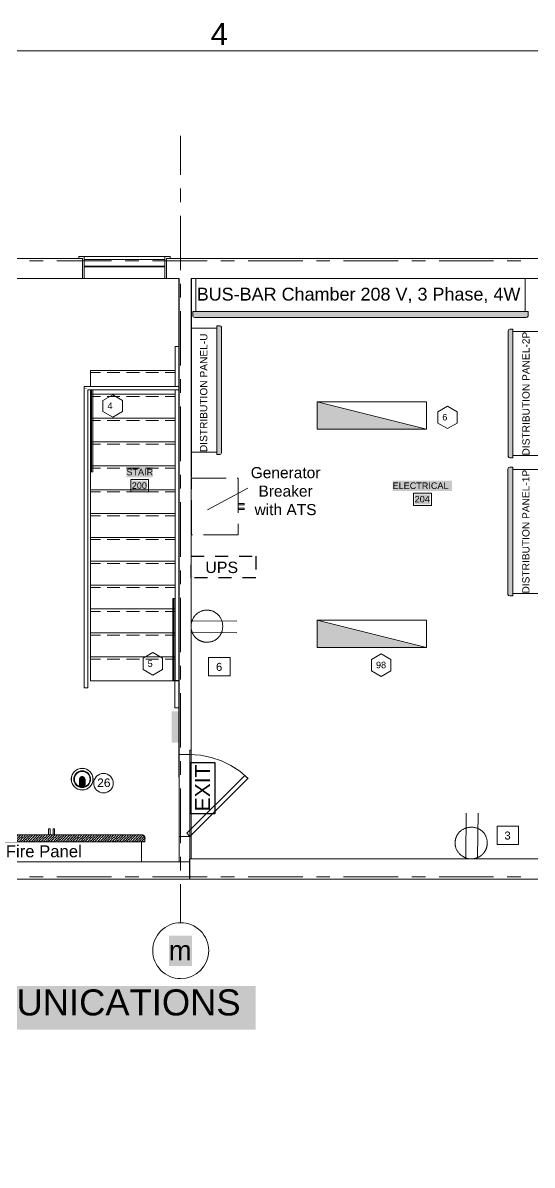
# Model space of a CAD drawing. Header units: inches. Extents: x 0.9 to 36.3, y 0.7 to 23.3.
# Drawn here: x 8.78 to 13.45, y 12.79 to 23.25 of the extents above; entities that cross this region are included whole.
import ezdxf

# ---------------------------------------------------------------- set-up
doc = ezdxf.new("R2010")
doc.units = ezdxf.units.IN
doc.linetypes.add('ACAD_ISO02W100', pattern=[15, 12, -3])
doc.linetypes.add('CENTER', pattern=[50.8, 31.75, -6.35, 6.35, -6.35])
doc.layers.get('0').update_dxf_attribs({"color": 1})
for name, color, linetype, lineweight, true_color in [('Boarder for name', 7, 'Continuous', 5, 0x777777), ('Doors', 7, 'Continuous', 5, 0xf2db9c), ('Lights', 7, 'Continuous', 15, 0xff0a0a), ('Numbering Lights', 1, 'Continuous', 15, 0xff0000), ('PDF_Geometry', 7, 'Continuous', 9, 0x777777), ('Security Panel', 7, 'Continuous', 5, 0x9a9c7f), ('SOLAR PANEL', 7, 'Continuous', 15, 0x2c31a6)]:
    doc.layers.add(name, color=color, linetype=linetype, lineweight=lineweight, true_color=true_color)
for name, color, linetype, lineweight in [('CCTV', 38, 'Continuous', 0), ('DG set', 18, 'Continuous', 15), ('Numbering CCTV', 38, 'Continuous', 0), ('Numbering Panels', 250, 'Continuous', 0), ('Numbering receptecles', 170, 'Continuous', 15), ('Panels', 12, 'Continuous', 9), ('Receptacles', 170, 'Continuous', 15)]:
    doc.layers.add(name, color=color, linetype=linetype, lineweight=lineweight)
for name, color, linetype in [('EXIT', 10, 'Continuous'), ('PDF_Text', 7, 'Continuous'), ('UPS', 225, 'Continuous')]:
    doc.layers.add(name, color=color, linetype=linetype)
doc.layers.add('PDF_Solid Fills', color=7, linetype='Continuous', true_color=0xffffff)
doc.styles.add('PDF Arial', font='arial.ttf')
doc.styles.add('PDF GillSansMTCondensed', font='arial.ttf')
doc.styles.get("Standard").update_dxf_attribs({"font": 'arial.ttf'})

# ---------------------------------------------------------------- blocks, each defined once
blk = doc.blocks.new('HD60-TOP')
at = {"lineweight": 0}
for p, q in [((-1.29, 2.24), (-1.29, 2.23)), ((2.58, 0), (2.57, 0)), ((-1.29, -2.24), (-1.29, -2.23))]:
    blk.add_line(p, q, dxfattribs=at)
at = {"lineweight": 0, "flags": 128}
for points in [[(-1.24, 2.27), (-1.23, 2.26, 0.011482), (-1.34, 2.2), (-1.34, 2.21, -0.005759)], [(0.67, 0), (0.67, -1.3, -0.281624), (0.46, -1.65, -0.240543), (-0.46, -1.65, -0.281624), (-0.67, -1.3), (-0.67, 0, -1.000121)], [(2.58, -0.06), (2.57, -0.06, 0.011482), (2.57, 0.06), (2.58, 0.06, -0.005759)], [(-1.34, -2.21), (-1.34, -2.2, 0.011482), (-1.23, -2.26), (-1.24, -2.27, -0.005759)]]:
    blk.add_lwpolyline(points, format="xyb", close=True, dxfattribs=at)
at = {"lineweight": 0}
for radius in [2.57, 2.54, 1.99, 1.97]:
    blk.add_circle((0, 0), radius, dxfattribs=at)
blk.add_circle((0, 0), 1.84)

msp = doc.modelspace()

# ---------------------------------------------------------------- hatches: boundary and pattern name
at = {"layer": 'CCTV', "linetype": 'ByBlock', "ltscale": 0.001, "transparency": 33554559}
msp.add_hatch(color=256, dxfattribs=at).paths.add_polyline_path([(9.353, 16.324, 1), (9.301, 16.324), (9.301, 16.274, 0.28161), (9.309, 16.26, 0.240543), (9.344, 16.26, 0.28161), (9.353, 16.274)])
at = {"layer": 'Lights', "linetype": 'ByBlock', "ltscale": 0.001, "transparency": 33554559}
for points in [[(9.412, 19.888), (9.403, 19.888), (9.403, 19.138), (9.412, 19.138)], [(12.477, 19.529), (11.477, 19.779), (11.477, 19.529)], [(12.477, 17.53), (11.477, 17.78), (11.477, 17.53)]]:
    msp.add_hatch(color=256, dxfattribs=at).paths.add_polyline_path(points)
h = msp.add_hatch(color=256, dxfattribs=at)
h.paths.add_polyline_path([(10.178, 17.978), (10.166, 17.978), (10.166, 17.444), (10.178, 17.444)])
h.paths.add_polyline_path([(10.178, 17.444), (10.166, 17.444), (10.166, 17.424), (10.178, 17.424)])
h.paths.add_polyline_path([(10.178, 17.424), (10.166, 17.424), (10.166, 17.228), (10.178, 17.228)])
at = {"layer": 'Panels', "ltscale": 6, "transparency": 33554559}
h = msp.add_hatch(dxfattribs=at)
h.set_pattern_fill('ANSI36', color=256, scale=0.005)
h.paths.add_polyline_path([(13.409, 20.607), (10.339, 20.607), (10.339, 20.572, 0.359329), (10.357, 20.551), (13.391, 20.551, 0.368033), (13.409, 20.573)])
h.paths.add_polyline_path([(10.603, 20.462, 0.368033), (10.585, 20.476), (10.558, 20.476), (10.558, 19.297), (10.586, 19.297, 0.359329), (10.603, 19.311)])
h = msp.add_hatch(dxfattribs=at)
h.set_pattern_fill('ANSI36', color=256, scale=0.005)
h.paths.add_polyline_path([(13.269, 20.445), (13.241, 20.445, 0.358935), (13.225, 20.431), (13.225, 19.28, 0.368033), (13.242, 19.266), (13.269, 19.266)])
h.paths.add_polyline_path([(13.268, 19.181), (13.241, 19.181, 0.358935), (13.224, 19.167), (13.224, 18.016, 0.368033), (13.241, 18.002), (13.268, 18.002)])
at = {"layer": 'Security Panel', "ltscale": 6, "transparency": 33554559}
h = msp.add_hatch(dxfattribs=at)
h.set_pattern_fill('ANSI36', color=256, scale=0.005)
h.paths.add_polyline_path([(9.901, 15.789, 0.359329), (9.881, 15.813), (8.213, 15.813, 0.368033), (8.192, 15.788), (8.192, 15.749), (9.901, 15.749)])
at = {"layer": 'SOLAR PANEL', "ltscale": 6, "transparency": 33554559}
h = msp.add_hatch(color=256, dxfattribs=at)
h.dxf.hatch_style = 1
h.set_gradient(color1=(153, 27, 30), color2=(0, 0, 0), tint=1)
h.paths.add_polyline_path([(10.21, 16.893), (10.21, 16.944), (10.147, 16.945), (10.145, 16.729), (10.147, 16.729), (10.146, 16.685), (10.145, 16.685), (10.145, 16.66), (10.21, 16.659)])

# ---------------------------------------------------------------- linework, layer by layer
at = {"layer": 'Boarder for name', "linetype": 'ByBlock'}
for points in [[(9.771, 19.068), (9.935, 19.068), (9.935, 18.954), (9.771, 18.954)], [(12.36, 18.942), (12.523, 18.942), (12.523, 18.829), (12.36, 18.829)]]:
    msp.add_lwpolyline(points, close=True, dxfattribs=at)
at = {"layer": 'DG set', "ltscale": 0.01}
msp.add_line((10.475, 18.791), (10.842, 18.989), dxfattribs=at)
at = {"layer": 'DG set', "linetype": 'CENTER', "ltscale": 0.01}
for points in [[(10.328, 19.08), (10.754, 19.08), (10.754, 18.561), (10.328, 18.561)], [(10.809, 18.849), (10.809, 18.835), (10.754, 18.835), (10.754, 18.849)], [(10.809, 18.807), (10.809, 18.793), (10.754, 18.793), (10.754, 18.807)]]:
    msp.add_lwpolyline(points, close=True, dxfattribs=at)
at = {"layer": 'Doors', "linetype": 'ByBlock'}
msp.add_lwpolyline([(10.845, 16.331), (10.77, 16.396), (10.688, 16.449), (10.601, 16.493), (10.508, 16.524), (10.411, 16.544), (10.313, 16.551)], dxfattribs=at)
msp.add_lwpolyline([(10.815, 16.359), (10.843, 16.329), (10.313, 15.799), (10.285, 15.829)], close=True, dxfattribs=at)
at = {"layer": 'EXIT', "linetype": 'ByBlock', "ltscale": 0.001}
msp.add_lwpolyline([(10.54, 16.476), (10.54, 16.006), (10.323, 16.006), (10.323, 16.476)], close=True, dxfattribs=at)
at = {"layer": 'Lights', "linetype": 'ByBlock'}
for points in [[(9.403, 19.138), (9.403, 19.888), (9.424, 19.888), (9.424, 19.138)], [(10.157, 17.228), (10.157, 17.978), (10.178, 17.978), (10.178, 17.228)]]:
    msp.add_lwpolyline(points, close=True, dxfattribs=at)
for points in [[(9.412, 19.888), (9.412, 19.138)], [(11.477, 19.779), (12.477, 19.779), (12.477, 19.529), (11.477, 19.779), (11.477, 19.529), (12.477, 19.529)], [(10.166, 17.978), (10.166, 17.228)], [(11.477, 17.78), (12.477, 17.78), (12.477, 17.53), (11.477, 17.78), (11.477, 17.53), (12.477, 17.53)]]:
    msp.add_lwpolyline(points, dxfattribs=at)
at = {"layer": 'Numbering CCTV', "linetype": 'ByBlock', "ltscale": 0.001}
msp.add_circle((9.522, 16.287), 0.0895, dxfattribs=at)
at = {"layer": 'Numbering Lights', "linetype": 'ByBlock', "ltscale": 0.001}
for points in [[(9.606, 19.845), (9.517, 19.793), (9.517, 19.69), (9.606, 19.638), (9.695, 19.69), (9.695, 19.793)], [(12.671, 19.74), (12.581, 19.688), (12.581, 19.585), (12.671, 19.534), (12.76, 19.585), (12.76, 19.688)], [(9.974, 17.483), (9.884, 17.431), (9.884, 17.328), (9.974, 17.277), (10.063, 17.328), (10.063, 17.431)], [(12.064, 17.471), (11.975, 17.419), (11.975, 17.316), (12.064, 17.264), (12.153, 17.316), (12.153, 17.419)]]:
    msp.add_lwpolyline(points, close=True, dxfattribs=at)
at = {"layer": 'Numbering receptecles', "linetype": 'ByBlock', "ltscale": 0.001}
for points in [[(10.484, 17.438), (10.68, 17.438), (10.68, 17.27), (10.484, 17.27)], [(13.124, 15.893), (13.32, 15.893), (13.32, 15.725), (13.124, 15.725)]]:
    msp.add_lwpolyline(points, close=True, dxfattribs=at)
at = {"layer": 'Panels', "linetype": 'ByBlock', "ltscale": 0.001}
for points in [[(13.381, 20.909), (13.381, 20.607), (10.367, 20.607), (10.367, 20.909)], [(10.325, 20.454), (10.558, 20.454), (10.558, 19.319), (10.325, 19.319)], [(13.503, 20.423), (13.269, 20.423), (13.269, 19.288), (13.503, 19.288)], [(13.502, 19.159), (13.268, 19.159), (13.268, 18.024), (13.502, 18.024)]]:
    msp.add_lwpolyline(points, close=True, dxfattribs=at)
for points in [[(13.409, 20.573), (13.409, 20.607), (10.339, 20.607), (10.339, 20.572)], [(10.585, 20.476), (10.558, 20.476), (10.558, 19.297), (10.586, 19.297)], [(13.242, 20.445), (13.269, 20.445), (13.269, 19.266), (13.241, 19.266)], [(13.241, 19.181), (13.268, 19.181), (13.268, 18.002), (13.241, 18.002)]]:
    msp.add_lwpolyline(points, dxfattribs=at)
for points in [[(10.339, 20.573, 0.368033), (10.357, 20.551), (13.391, 20.551, 0.368033), (13.409, 20.573), (13.409, 20.572)], [(10.585, 19.297, 0.368033), (10.603, 19.311), (10.603, 20.462, 0.368033), (10.585, 20.476), (10.586, 20.476)], [(13.242, 19.266, -0.368033), (13.225, 19.28), (13.225, 20.431, -0.368033), (13.242, 20.445), (13.241, 20.445)], [(13.241, 18.002, -0.368033), (13.224, 18.016), (13.224, 19.167, -0.368033), (13.241, 19.181), (13.241, 19.181)]]:
    msp.add_lwpolyline(points, format="xyb", dxfattribs=at)
at = {"layer": 'PDF_Geometry', "linetype": 'ByBlock'}
for p, q in [((13.996, 21.092), (10.1, 21.092)), ((10.1, 21.092), (10.1, 20.909)), ((10.1, 20.909), (10.215, 20.909)), ((10.215, 20.909), (10.215, 16.591)), ((10.323, 16.591), (10.323, 20.909)), ((10.323, 20.909), (12.783, 20.909)), ((10.323, 19.066), (10.323, 15.594)), ((10.215, 16.591), (10.215, 16.549)), ((10.215, 16.549), (10.313, 16.549)), ((10.313, 16.549), (10.313, 16.591)), ((10.313, 16.591), (10.323, 16.591)), ((14.339, 15.594), (10.31, 15.594)), ((10.31, 15.594), (10.31, 15.409)), ((10.323, 15.594), (11.598, 15.594)), ((10.31, 15.409), (14.298, 15.409))]:
    msp.add_line(p, q, dxfattribs=at)
at = {"layer": 'PDF_Geometry', "linetype": 'CENTER', "ltscale": 0.01}
msp.add_line((12.934, 20.909), (12.778, 20.909), dxfattribs=at)
at = {"layer": 'PDF_Geometry', "linetype": 'ByBlock'}
for points in [[(32.364, 1.008), (1.135, 1.008), (32.364, 1.008), (32.364, 22.993), (1.135, 22.993), (32.364, 22.993)], [(9.346, 20.909), (9.33, 20.909), (9.33, 21.092), (9.296, 21.092), (9.296, 21.109), (9.346, 21.109)], [(9.346, 21.082), (9.346, 21.079), (9.346, 21.017), (9.346, 21.021)], [(9.346, 21.082), (9.346, 21.079), (9.346, 21.017), (9.346, 21.021)], [(9.346, 21.082), (9.346, 21.079), (9.346, 21.017), (9.346, 21.021)], [(9.346, 21.082), (9.346, 21.079), (9.346, 21.017), (9.346, 21.021)], [(9.346, 21.082), (9.346, 21.079), (9.346, 21.017), (9.346, 21.021)], [(9.346, 21.082), (9.346, 21.079), (9.346, 21.017), (9.346, 21.021)], [(9.346, 21.082), (9.346, 21.079), (9.346, 21.017), (9.346, 21.021)], [(9.346, 21.082), (9.346, 21.079), (9.346, 21.017), (9.346, 21.021)], [(9.346, 21.082), (9.346, 21.079), (9.346, 21.017), (9.346, 21.021)], [(9.346, 21.082), (9.346, 21.079), (9.346, 21.017), (9.346, 21.021)], [(9.346, 21.082), (9.346, 21.079), (9.346, 21.017), (9.346, 21.021)], [(9.346, 21.082), (9.346, 21.079), (9.346, 21.017), (9.346, 21.021)], [(9.346, 21.082), (9.346, 21.079), (9.346, 21.017), (9.346, 21.021)], [(9.346, 21.082), (9.346, 21.079), (9.346, 21.017), (9.346, 21.021)], [(9.346, 21.082), (9.346, 21.079), (9.346, 21.017), (9.346, 21.021)], [(9.346, 21.082), (9.346, 21.079), (9.346, 21.017), (9.346, 21.021)], [(9.346, 21.082), (9.346, 21.079), (9.346, 21.017), (9.346, 21.021)], [(10.083, 21.109), (10.133, 21.109), (10.133, 21.092), (10.1, 21.092), (10.1, 20.909), (10.083, 20.909)], [(10.083, 21.082), (10.083, 21.021), (10.083, 21.017), (10.083, 21.079)], [(10.083, 21.082), (10.083, 21.021), (10.083, 21.017), (10.083, 21.079)], [(10.083, 21.082), (10.083, 21.021), (10.083, 21.017), (10.083, 21.079)], [(10.083, 21.082), (10.083, 21.021), (10.083, 21.017), (10.083, 21.079)], [(10.083, 21.082), (10.083, 21.021), (10.083, 21.017), (10.083, 21.079)], [(10.083, 21.082), (10.083, 21.021), (10.083, 21.017), (10.083, 21.079)], [(10.083, 21.082), (10.083, 21.021), (10.083, 21.017), (10.083, 21.079)], [(10.083, 21.082), (10.083, 21.021), (10.083, 21.017), (10.083, 21.079)], [(10.083, 21.082), (10.083, 21.021), (10.083, 21.017), (10.083, 21.079)], [(10.083, 21.082), (10.083, 21.021), (10.083, 21.017), (10.083, 21.079)], [(10.083, 21.082), (10.083, 21.021), (10.083, 21.017), (10.083, 21.079)], [(10.083, 21.082), (10.083, 21.021), (10.083, 21.017), (10.083, 21.079)], [(10.083, 21.082), (10.083, 21.021), (10.083, 21.017), (10.083, 21.079)], [(10.083, 21.082), (10.083, 21.021), (10.083, 21.017), (10.083, 21.079)], [(10.083, 21.082), (10.083, 21.021), (10.083, 21.017), (10.083, 21.079)], [(10.083, 21.082), (10.083, 21.021), (10.083, 21.017), (10.083, 21.079)], [(10.083, 21.082), (10.083, 21.021), (10.083, 21.017), (10.083, 21.079)], [(9.346, 21.021), (10.083, 21.021)], [(9.346, 21.017), (10.083, 21.017)], [(9.346, 21.017), (10.083, 21.017)], [(10.1, 20.909), (9.33, 20.909)], [(10.178, 20.286), (10.18, 20.286), (10.181, 20.286), (10.185, 20.286), (10.19, 20.286), (10.193, 20.286), (10.198, 20.286), (10.201, 20.286), (10.205, 20.286), (10.208, 20.286), (10.21, 20.286), (10.208, 20.286), (10.205, 20.286), (10.201, 20.286), (10.198, 20.286), (10.193, 20.286), (10.19, 20.286), (10.185, 20.286), (10.181, 20.286), (10.18, 20.286)], [(10.178, 17.228), (10.178, 19.888)], [(10.21, 19.921), (10.21, 19.919), (10.21, 19.916), (10.21, 19.913), (10.21, 19.909), (10.21, 19.904), (10.21, 19.901), (10.21, 19.896), (10.21, 19.893), (10.21, 19.891), (10.21, 19.889), (10.21, 19.891), (10.21, 19.893), (10.21, 19.896), (10.21, 19.901), (10.21, 19.904), (10.21, 19.909), (10.21, 19.913), (10.21, 19.916), (10.21, 19.919)], [(10.21, 19.914), (10.21, 19.913), (10.21, 19.909), (10.21, 19.908), (10.21, 19.904), (10.21, 19.903), (10.21, 19.899), (10.21, 19.898), (10.21, 19.896), (10.21, 19.894), (10.21, 19.896), (10.21, 19.898), (10.21, 19.899), (10.21, 19.903), (10.21, 19.904), (10.21, 19.908), (10.21, 19.909), (10.21, 19.913)], [(9.345, 17.159), (9.346, 17.159), (9.35, 17.159), (9.353, 17.159), (9.356, 17.159), (9.361, 17.159), (9.365, 17.159), (9.37, 17.159), (9.373, 17.159), (9.375, 17.159), (9.376, 17.159), (9.375, 17.159), (9.373, 17.159), (9.37, 17.159), (9.365, 17.159), (9.361, 17.159), (9.356, 17.159), (9.353, 17.159), (9.35, 17.159), (9.346, 17.159)], [(9.351, 17.159), (9.353, 17.159), (9.356, 17.159), (9.358, 17.159), (9.361, 17.159), (9.363, 17.159), (9.366, 17.159), (9.368, 17.159), (9.37, 17.159), (9.371, 17.159), (9.37, 17.159), (9.368, 17.159), (9.366, 17.159), (9.363, 17.159), (9.361, 17.159), (9.358, 17.159), (9.356, 17.159), (9.353, 17.159)], [(10.176, 16.978), (10.176, 17.228)], [(10.2, 17.228), (10.198, 17.228), (10.193, 17.228), (10.19, 17.228), (10.188, 17.228), (10.19, 17.228), (10.193, 17.228), (10.198, 17.228)], [(10.178, 16.978), (10.18, 16.978), (10.181, 16.978), (10.185, 16.978), (10.19, 16.978), (10.193, 16.978), (10.198, 16.978), (10.201, 16.978), (10.205, 16.978), (10.208, 16.978), (10.21, 16.978), (10.208, 16.978), (10.205, 16.978), (10.201, 16.978), (10.198, 16.978), (10.193, 16.978), (10.19, 16.978), (10.185, 16.978), (10.181, 16.978), (10.18, 16.978)], [(10.178, 16.978), (10.18, 16.978), (10.181, 16.978), (10.185, 16.978), (10.19, 16.978), (10.193, 16.978), (10.198, 16.978), (10.201, 16.978), (10.205, 16.978), (10.208, 16.978), (10.21, 16.978), (10.208, 16.978), (10.205, 16.978), (10.201, 16.978), (10.198, 16.978), (10.193, 16.978), (10.19, 16.978), (10.185, 16.978), (10.181, 16.978), (10.18, 16.978)], [(10.215, 16.549), (10.313, 16.549), (10.313, 15.799), (10.215, 15.799)], [(10.215, 15.799), (10.215, 15.566), (10.313, 15.566), (10.313, 15.799)], [(8.223, 15.409), (10.313, 15.409), (10.313, 15.566), (8.223, 15.566)]]:
    msp.add_lwpolyline(points, close=True, dxfattribs=at)
for points in [[(10.228, 21.859), (10.228, 22.214)], [(10.228, 21.609), (10.228, 21.734)], [(10.228, 20.984), (10.228, 21.484)], [(4.005, 15.566), (4.371, 15.566), (4.371, 15.723), (4.43, 15.723), (4.43, 17.083), (8.223, 17.083), (8.223, 17.183), (4.43, 17.183), (4.43, 19.438), (4.388, 19.438), (4.388, 19.478), (4.388, 20.909), (9.33, 20.909), (9.33, 21.092), (4.005, 21.092)], [(8.846, 21.072), (8.971, 21.072)], [(9.096, 21.072), (9.596, 21.072)], [(9.296, 21.092), (9.296, 21.109), (10.133, 21.109), (10.133, 21.092)], [(9.346, 21.109), (10.083, 21.109)], [(9.346, 21.082), (10.083, 21.082), (9.346, 21.082)], [(9.346, 21.082), (10.083, 21.082), (9.346, 21.082)], [(9.346, 21.082), (10.083, 21.082), (9.346, 21.082)], [(9.346, 21.082), (10.083, 21.082), (9.346, 21.082)], [(9.346, 21.082), (10.083, 21.082), (9.346, 21.082)], [(9.346, 21.082), (10.083, 21.082), (9.346, 21.082)], [(9.346, 21.082), (10.083, 21.082), (9.346, 21.082)], [(9.346, 21.082), (10.083, 21.082), (9.346, 21.082)], [(9.346, 21.082), (10.083, 21.082), (9.346, 21.082)], [(9.346, 21.082), (10.083, 21.082), (9.346, 21.082)], [(9.346, 21.082), (10.083, 21.082), (9.346, 21.082)], [(9.346, 21.082), (10.083, 21.082), (9.346, 21.082)], [(9.346, 21.082), (10.083, 21.082), (9.346, 21.082)], [(9.346, 21.082), (10.083, 21.082), (9.346, 21.082)], [(9.346, 21.082), (10.083, 21.082), (9.346, 21.082)], [(9.346, 21.082), (10.083, 21.082), (9.346, 21.082)], [(9.346, 21.082), (10.083, 21.082), (9.346, 21.082)], [(9.346, 21.082), (10.083, 21.082), (9.346, 21.082)], [(9.346, 21.082), (10.083, 21.082), (9.346, 21.082)], [(9.346, 21.046), (9.346, 21.017), (9.346, 21.021), (9.346, 21.052)], [(9.721, 21.072), (9.845, 21.072)], [(9.97, 21.072), (10.47, 21.072)], [(10.083, 21.052), (10.083, 21.021), (10.083, 21.017), (10.083, 21.046)], [(10.595, 21.072), (10.72, 21.072)], [(10.845, 21.072), (11.345, 21.072)], [(11.47, 21.072), (11.595, 21.072)], [(11.72, 21.072), (12.22, 21.072)], [(12.343, 21.072), (12.468, 21.072)], [(12.593, 21.072), (13.093, 21.072)], [(13.218, 21.072), (13.343, 21.072)], [(10.083, 21.017), (9.346, 21.017)], [(10.083, 21.017), (9.346, 21.017)], [(10.083, 21.017), (9.346, 21.017)], [(10.083, 21.017), (9.346, 21.017)], [(10.083, 21.017), (9.346, 21.017)], [(10.083, 21.017), (9.346, 21.017)], [(10.083, 21.017), (9.346, 21.017)], [(10.083, 21.017), (9.346, 21.017)], [(10.083, 21.017), (9.346, 21.017)], [(10.083, 21.017), (9.346, 21.017)], [(10.083, 21.017), (9.346, 21.017)], [(10.083, 21.017), (9.346, 21.017)], [(10.083, 21.017), (9.346, 21.017)], [(10.083, 21.017), (9.346, 21.017)], [(10.083, 21.017), (9.346, 21.017)], [(10.083, 21.017), (9.346, 21.017)], [(10.083, 21.017), (9.346, 21.017)], [(10.083, 21.017), (9.346, 21.017)], [(10.083, 21.017), (9.346, 21.017)], [(10.083, 21.017), (9.346, 21.017)], [(10.083, 21.017), (9.346, 21.017)], [(10.083, 21.017), (9.346, 21.017)], [(10.083, 21.017), (9.346, 21.017)], [(10.083, 21.017), (9.346, 21.017)], [(10.083, 21.017), (9.346, 21.017)], [(10.083, 21.017), (9.346, 21.017)], [(10.083, 21.017), (9.346, 21.017)], [(10.083, 21.017), (9.346, 21.017)], [(10.083, 21.017), (9.346, 21.017)], [(10.083, 21.017), (9.346, 21.017)], [(10.083, 21.017), (9.346, 21.017)], [(10.083, 21.017), (9.346, 21.017)], [(10.083, 21.017), (9.346, 21.017)], [(10.083, 21.017), (9.346, 21.017)], [(9.378, 17.159), (9.378, 19.888), (10.21, 19.888), (9.378, 19.888), (9.378, 17.159), (9.345, 17.159), (9.345, 19.921), (10.21, 19.921), (10.21, 20.909)], [(10.083, 20.909), (9.346, 20.909)], [(10.215, 20.909), (10.215, 16.341), (10.211, 16.341), (10.211, 20.909), (10.211, 16.341)], [(10.228, 20.734), (10.228, 20.859)], [(10.328, 20.909), (10.328, 19.093), (10.326, 19.093), (10.325, 19.093), (10.323, 19.093), (10.323, 20.909)], [(10.325, 20.909), (10.325, 19.093), (10.325, 20.909)], [(11.773, 20.909), (12.778, 20.909)], [(12.934, 20.909), (13.508, 20.909)], [(10.228, 20.111), (10.228, 20.609)], [(10.178, 20.286), (10.178, 19.921), (10.178, 20.286), (10.21, 20.286)], [(10.178, 20.068), (9.403, 20.068), (9.403, 19.921)], [(9.495, 20.048), (9.403, 20.048)], [(9.671, 20.048), (9.555, 20.048)], [(9.85, 20.048), (9.731, 20.048)], [(10.026, 20.048), (9.908, 20.048)], [(10.178, 20.048), (10.085, 20.048)], [(10.228, 19.861), (10.228, 19.986)], [(10.21, 18.226), (10.21, 17.226), (10.21, 18.244), (10.21, 19.888), (10.21, 19.921), (9.345, 19.921), (9.345, 17.159)], [(9.363, 19.903), (9.361, 19.904), (9.36, 19.906)], [(10.176, 17.226), (9.403, 17.226), (9.403, 17.444), (9.403, 17.663), (9.403, 17.883), (9.403, 18.101), (9.403, 18.319), (9.403, 18.538), (9.403, 18.756), (9.403, 18.974), (9.403, 19.194), (9.403, 19.413), (9.403, 19.631), (9.403, 19.849), (9.403, 19.888)], [(10.178, 19.849), (9.403, 19.849)], [(9.495, 19.829), (9.403, 19.829)], [(9.671, 19.829), (9.555, 19.829)], [(9.85, 19.829), (9.731, 19.829)], [(10.026, 19.829), (9.908, 19.829)], [(10.178, 19.829), (10.085, 19.829)], [(10.228, 19.236), (10.228, 19.736)], [(10.178, 19.631), (9.403, 19.631)], [(9.495, 19.609), (9.403, 19.609)], [(9.671, 19.609), (9.555, 19.609)], [(9.85, 19.609), (9.731, 19.609)], [(10.026, 19.609), (9.908, 19.609)], [(10.178, 19.609), (10.085, 19.609)], [(10.178, 19.413), (9.403, 19.413)], [(9.495, 19.391), (9.403, 19.391)], [(9.671, 19.391), (9.555, 19.391)], [(9.85, 19.391), (9.731, 19.391)], [(10.026, 19.391), (9.908, 19.391)], [(10.178, 19.391), (10.085, 19.391)], [(10.178, 19.194), (9.403, 19.194)], [(9.495, 19.173), (9.403, 19.173)], [(9.671, 19.173), (9.555, 19.173)], [(9.85, 19.173), (9.731, 19.173)], [(10.026, 19.173), (9.908, 19.173)], [(10.178, 19.173), (10.085, 19.173)], [(10.228, 18.986), (10.228, 19.111)], [(10.325, 19.093), (10.325, 19.093)], [(10.178, 18.974), (9.403, 18.974)], [(9.495, 18.954), (9.403, 18.954)], [(9.671, 18.954), (9.555, 18.954)], [(9.85, 18.954), (9.731, 18.954)], [(10.026, 18.954), (9.908, 18.954)], [(10.178, 18.954), (10.085, 18.954)], [(10.228, 18.361), (10.228, 18.861)], [(10.178, 18.756), (9.403, 18.756)], [(9.495, 18.736), (9.403, 18.736)], [(9.671, 18.736), (9.555, 18.736)], [(9.85, 18.736), (9.731, 18.736)], [(10.026, 18.736), (9.908, 18.736)], [(10.178, 18.736), (10.085, 18.736)], [(10.178, 18.538), (9.403, 18.538)], [(9.495, 18.518), (9.403, 18.518)], [(9.671, 18.518), (9.555, 18.518)], [(9.85, 18.518), (9.731, 18.518)], [(10.026, 18.518), (9.908, 18.518)], [(10.178, 18.518), (10.085, 18.518)], [(10.178, 18.319), (9.403, 18.319)], [(9.495, 18.298), (9.403, 18.298)], [(9.671, 18.298), (9.555, 18.298)], [(9.85, 18.298), (9.731, 18.298)], [(10.026, 18.298), (9.908, 18.298)], [(10.178, 18.298), (10.085, 18.298)], [(10.228, 18.111), (10.228, 18.236)], [(10.178, 18.101), (9.403, 18.101)], [(9.495, 18.079), (9.403, 18.079)], [(9.671, 18.079), (9.555, 18.079)], [(9.85, 18.079), (9.731, 18.079)], [(10.026, 18.079), (9.908, 18.079)], [(10.178, 18.079), (10.085, 18.079)], [(10.228, 17.488), (10.228, 17.986)], [(10.178, 17.883), (9.403, 17.883)], [(9.495, 17.861), (9.403, 17.861)], [(9.671, 17.861), (9.555, 17.861)], [(9.85, 17.861), (9.731, 17.861)], [(10.026, 17.861), (9.908, 17.861)], [(10.178, 17.861), (10.085, 17.861)], [(10.178, 17.663), (9.403, 17.663)], [(9.495, 17.643), (9.403, 17.643)], [(9.671, 17.643), (9.555, 17.643)], [(9.85, 17.643), (9.731, 17.643)], [(10.026, 17.643), (9.908, 17.643)], [(10.178, 17.643), (10.085, 17.643)], [(10.178, 17.444), (9.403, 17.444)], [(9.495, 17.424), (9.403, 17.424)], [(9.671, 17.424), (9.555, 17.424)], [(9.85, 17.424), (9.731, 17.424)], [(10.026, 17.424), (9.908, 17.424)], [(10.178, 17.424), (10.085, 17.424)], [(10.228, 17.238), (10.228, 17.363)], [(10.21, 16.978), (10.21, 17.228), (10.176, 17.228), (10.176, 16.978), (10.21, 16.978), (10.21, 17.226), (10.178, 17.226)], [(10.195, 17.226), (10.193, 17.226)], [(10.213, 16.341), (10.211, 16.341), (10.21, 16.341), (10.21, 16.978), (10.21, 17.226)], [(10.228, 16.613), (10.228, 17.113)], [(10.323, 15.594), (10.323, 16.591)], [(10.228, 16.363), (10.228, 16.488)], [(10.228, 15.738), (10.228, 16.238)], [(10.228, 15.488), (10.228, 15.613)], [(8.846, 15.431), (8.971, 15.431)], [(9.096, 15.431), (9.596, 15.431)], [(9.721, 15.431), (9.845, 15.431)], [(9.97, 15.431), (10.47, 15.431)], [(10.595, 15.431), (10.72, 15.431)], [(10.845, 15.431), (11.345, 15.431)], [(11.47, 15.431), (11.595, 15.431)], [(11.72, 15.431), (12.22, 15.431)], [(12.343, 15.431), (12.468, 15.431)], [(12.593, 15.431), (13.093, 15.431)], [(13.218, 15.431), (13.343, 15.431)], [(10.228, 15.008), (10.228, 15.364)]]:
    msp.add_lwpolyline(points, dxfattribs=at)
msp.add_lwpolyline([(10.228, 15.009, 0.416667), (9.973, 14.754, 0.415306), (10.228, 14.498, 0.413961), (10.485, 14.754, 0.415306)], format="xyb", close=True, dxfattribs=at)
at = {"layer": 'PDF_Solid Fills', "linetype": 'ByBlock', "transparency": 33554559}
for points in [[(9.731, 19.089), (9.973, 19.089), (9.731, 19.183), (9.973, 19.183)], [(9.781, 18.964), (9.921, 18.964), (9.781, 19.058), (9.921, 19.058)], [(12.168, 18.964), (12.711, 18.964), (12.168, 19.057), (12.711, 19.057)], [(12.37, 18.841), (12.51, 18.841), (12.37, 18.934), (12.51, 18.934)], [(10.12, 14.613), (10.333, 14.613), (10.12, 14.891), (10.333, 14.891)], [(5.897, 14.03), (10.916, 14.03), (5.897, 14.429), (10.916, 14.429)]]:
    msp.add_solid(points, dxfattribs=at)
at = {"layer": 'PDF_Solid Fills', "color": 7, "linetype": 'ByBlock', "transparency": 33554559}
msp.add_solid([(3.135, 14.099), (10.886, 14.099), (3.135, 14.123), (10.886, 14.123)], dxfattribs=at)
at = {"layer": 'Receptacles', "linetype": 'ByBlock'}
for points in [[(10.742, 17.77), (10.332, 17.774)], [(10.741, 17.663), (10.334, 17.666)], [(12.842, 16.013), (12.838, 15.603)], [(12.95, 16.012), (12.946, 15.606)]]:
    msp.add_lwpolyline(points, dxfattribs=at)
for points in [[(10.323, 17.724), (10.322, 17.685), (10.337, 17.649), (10.364, 17.621), (10.392, 17.593), (10.428, 17.578), (10.467, 17.578), (10.549, 17.577), (10.612, 17.639), (10.613, 17.722), (10.614, 17.805), (10.552, 17.872), (10.469, 17.872), (10.391, 17.873), (10.324, 17.807), (10.323, 17.724)], [(12.888, 15.594), (12.927, 15.594), (12.963, 15.608), (12.991, 15.636), (13.019, 15.663), (13.034, 15.699), (13.034, 15.738), (13.035, 15.821), (12.973, 15.884), (12.89, 15.884), (12.807, 15.885), (12.741, 15.824), (12.74, 15.741), (12.739, 15.662), (12.805, 15.595), (12.888, 15.594)]]:
    msp.add_rational_spline(points, [1, 0.948448710105, 0.948448710105, 1, 0.948448710105, 0.948448710105, 1, 1, 1, 1, 1, 1, 1, 1, 1, 1], degree=3, knots=[0, 0, 0, 0, 0.79168, 0.79168, 0.79168, 1.583359, 1.583359, 1.583359, 2.583359, 2.583359, 2.583359, 3.583359, 3.583359, 3.583359, 4.583359, 4.583359, 4.583359, 4.583359], dxfattribs=at)
at = {"layer": 'Security Panel', "linetype": 'ByBlock', "ltscale": 0.001}
msp.add_lwpolyline([(9.901, 15.788, 0.368033), (9.881, 15.813), (8.213, 15.813, 0.368033), (8.192, 15.788), (8.192, 15.789)], format="xyb", dxfattribs=at)
at = {"layer": 'Security Panel', "linetype": 'CENTER', "ltscale": 0.01}
for points in [[(9.033, 15.813), (9.018, 15.813), (9.018, 15.868), (9.033, 15.868)], [(9.074, 15.813), (9.06, 15.813), (9.06, 15.868), (9.074, 15.868)]]:
    msp.add_lwpolyline(points, close=True, dxfattribs=at)
at = {"layer": 'Security Panel', "linetype": 'ByBlock', "ltscale": 0.001}
msp.add_lwpolyline([(8.192, 15.788), (8.192, 15.749), (9.901, 15.749), (9.901, 15.789)], dxfattribs=at)
msp.add_lwpolyline([(8.224, 15.566), (8.224, 15.749), (9.869, 15.749), (9.869, 15.566)], close=True, dxfattribs=at)
at = {"layer": 'UPS', "linetype": 'ACAD_ISO02W100', "ltscale": 0.01}
msp.add_lwpolyline([(10.915, 18.365), (10.915, 18.168), (10.323, 18.168), (10.323, 18.365)], close=True, dxfattribs=at)

# ---------------------------------------------------------------- block references
at = {"layer": 'CCTV', "linetype": 'ByBlock', "xscale": 0.03878571050914428, "yscale": 0.03878571050914428, "zscale": 0.03878571050914428}
msp.add_blockref('HD60-TOP', (9.327, 16.324), dxfattribs=at)

# ---------------------------------------------------------------- texts
at = {"layer": 'DG set', "linetype": 'ACAD_ISO02W100', "ltscale": 0.01, "insert": (10.842, 19.182), "char_height": 0.10149, "width": 0.69274, "attachment_point": 1}
msp.add_mtext('\\pxqc;Generator^JBreaker^Jwith ATS', dxfattribs=at)
at = {"layer": 'EXIT', "linetype": 'ACAD_ISO02W100', "ltscale": 0.01}
msp.add_text('EXIT', height=0.1376, rotation=90.1366, dxfattribs=at).set_placement((10.498, 16.03))
at = {"layer": 'Numbering CCTV', "linetype": 'ByBlock', "ltscale": 0.001}
msp.add_text('26', height=0.0785, dxfattribs=at).set_placement((9.464, 16.252))
at = {"layer": 'Numbering Lights', "linetype": 'ByBlock', "ltscale": 0.001}
for s, p in [('4', (9.558, 19.714)), ('6', (12.623, 19.609)), ('5', (9.926, 17.352)), ('98', (12.016, 17.34))]:
    msp.add_text(s, height=0.0596, dxfattribs=at).set_placement(p)
at = {"layer": 'Numbering Panels', "linetype": 'ByBlock', "ltscale": 0.001}
for s, height, p in [('BUS-BAR Chamber 208 V, 3 Phase, 4W', 0.11778, (10.375, 20.707)), ('Fire Panel', 0.1092, (8.628, 15.609))]:
    msp.add_text(s, height=height, dxfattribs=at).set_placement(p)
for s, rotation, p in [('DISTRIBUTION PANEL-2P', 90, (13.422, 19.288)), ('DISTRIBUTION PANEL-U', 89.9194, (10.471, 19.319)), ('DISTRIBUTION PANEL-1P', 90, (13.421, 18.024))]:
    msp.add_text(s, height=0.06666, rotation=rotation, dxfattribs=at).set_placement(p)
at = {"layer": 'Numbering receptecles', "linetype": 'ByBlock', "ltscale": 0.001}
for s, p in [('6', (10.552, 17.316)), ('3', (13.192, 15.771))]:
    msp.add_text(s, height=0.0733, dxfattribs=at).set_placement(p)
at = {"layer": 'PDF_Text', "linetype": 'ByBlock', "attachment_point": 4}
for s, insert, char_height, style in [('4', (10.503, 23.148), 0.204, 'PDF GillSansMTCondensed'), ('STAIR', (9.732, 19.136), 0.0594, 'PDF Arial'), ('200', (9.781, 19.012), 0.0594, 'PDF Arial'), ('ELECTRICAL', (12.168, 19.011), 0.0594, 'PDF Arial'), ('204', (12.37, 18.888), 0.0594, 'PDF Arial'), ('MEZZANINE -POWER & COMMUNICATIONS', (3.885, 14.278), 0.23811, 'PDF Arial')]:
    msp.add_mtext(s, dxfattribs=dict(at, insert=insert, char_height=char_height, style=style))
at = {"layer": 'PDF_Text', "color": 8, "linetype": 'ByBlock', "true_color": 0x777777, "insert": (10.12, 14.756), "char_height": 0.179, "attachment_point": 4, "style": 'PDF Arial'}
msp.add_mtext('m', dxfattribs=at)
at = {"layer": 'UPS', "linetype": 'ACAD_ISO02W100', "ltscale": 0.01, "insert": (10.46, 18.316), "char_height": 0.1044, "width": 0.28768, "attachment_point": 1}
msp.add_mtext('\\pxqc;UPS', dxfattribs=at)

doc.saveas('drawing.dxf')
